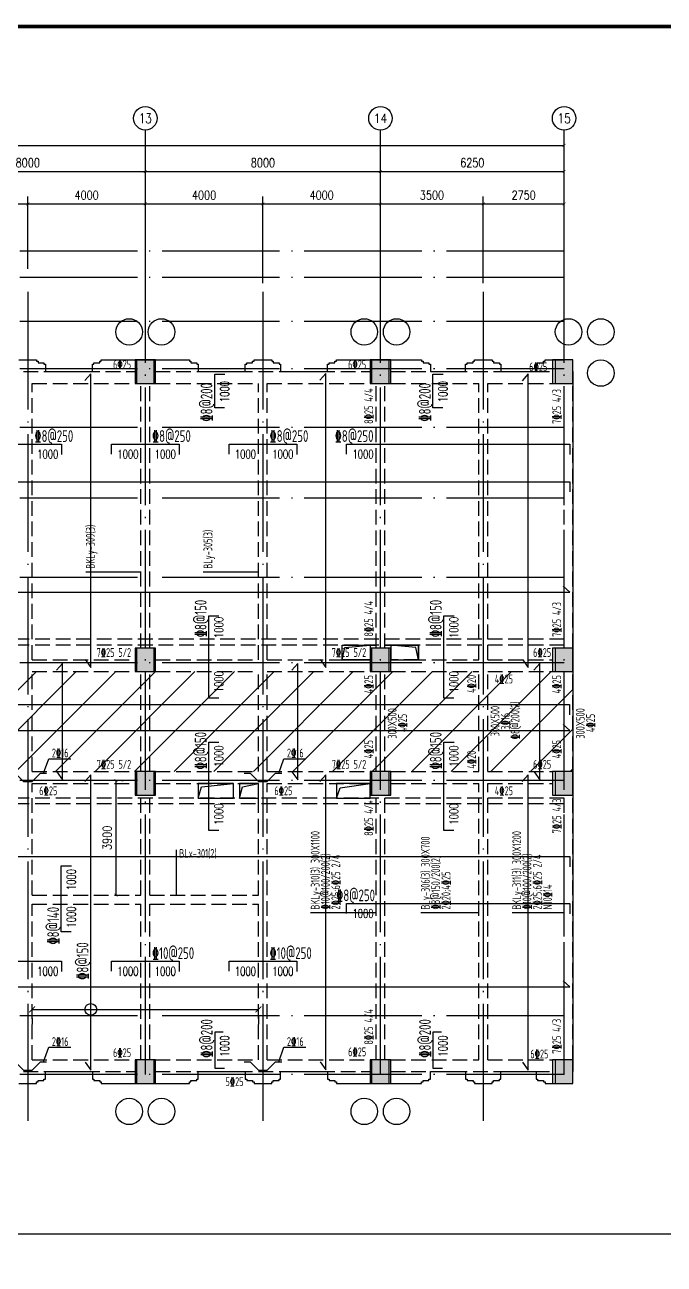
# Model space of a CAD drawing. Header units: millimetres. Extents: x 2998490 to 15040601, y 444546 to 7822218.
# Drawn here: x 14433503 to 14455263, y 7610886 to 7653024 of the extents above; entities that cross this region are included whole.
import ezdxf
from ezdxf.enums import TextEntityAlignment as Align

# ---------------------------------------------------------------- set-up
doc = ezdxf.new("R2010")
doc.units = ezdxf.units.MM
doc.header["$LTSCALE"] = 2000
doc.linetypes.add('DASH', pattern=[0.35, 0.25, -0.1])
doc.linetypes.add('DOTE', pattern=[2.42, 2, -0.2, 0.02, -0.2])
for name, color, linetype in [('3-AXIS', 3, 'Continuous'), ('3-AXIS_TEXT', 7, 'Continuous'), ('3-ban', 84, 'Continuous'), ('3-ban-hatch', 9, 'Continuous'), ('3-ban-rein', 1, 'Continuous'), ('3-ban-TEXT', 7, 'Continuous'), ('3-column-DOWN', 232, 'Continuous'), ('3-COLUMN-UP', 2, 'Continuous'), ('3-dote', 43, 'DOTE'), ('3-HATCH', 8, 'Continuous'), ('3-liang-rein-X', 54, 'Continuous'), ('3-liang-rein-Y', 130, 'Continuous'), ('3-liang-R截面-X', 50, 'Continuous'), ('3-liang-R截面-Y', 70, 'Continuous'), ('3-liang-s-1', 44, 'Continuous'), ('3-liang-xu', 120, 'DASH'), ('3-装饰线脚', 7, 'Continuous'), ('AXIS', 3, 'Continuous'), ('AXIS_TEXT', 7, 'Continuous'), ('图框', 7, 'Continuous')]:
    doc.layers.add(name, color=color, linetype=linetype)
doc.layers.add('3-零部件', color=73, linetype='Continuous', lineweight=5)
doc.styles.add('_TCH_AXIS', font='COMPLEX', dxfattribs={"bigfont": 'GBCBIG'})
doc.styles.add('COMPLEX', font='COMPLEX')
doc.styles.add('DIM_FONT', font='SIMPLEX', dxfattribs={"width": 0.8, "bigfont": 'HZTXT'})
doc.styles.add('TJ1', font='tj-romans1.shx', dxfattribs={"width": 0.8, "bigfont": 'tj-hztxt1.shx'})
doc.styles.add('TSSD_Rein', font='Tssdeng.shx', dxfattribs={"width": 0.7, "bigfont": 'hztxt.shx'})
doc.dimstyles.new('DIMN100', dxfattribs={"dimtxt": 300, "dimasz": 100, "dimexe": 250, "dimexo": 300, "dimgap": 150, "dimtad": 1, "dimdec": 0, "dimzin": 0, "dimdsep": 46, "dimtxsty": 'DIM_FONT', "dimblk": 'ARCHTICK', "dimcen": 0.09, "dimclrt": 7, "dimazin": 2, "dimtfac": 1, "dimtdec": 0, "dimtix": 1, "dimtmove": 2, "dimatfit": 3, "dimldrblk": 'ARCHTICK', "dimfxl": 0, "dimtolj": 1, "dimtzin": 0, "dimarcsym": 0})

# ---------------------------------------------------------------- blocks, each defined once
blk = doc.blocks.new('TJAD_TK_A0')
at = {"layer": '图框', "const_width": 1.2}
blk.add_lwpolyline([(2152, -431.7), (2152, 389.3), (998, 389.3), (998, -431.7)], close=True, dxfattribs=at)
blk = doc.blocks.new('_ArchTick')
at = {"color": 0, "linetype": 'ByBlock', "const_width": 0.15}
blk.add_lwpolyline([(-0.5, -0.5), (0.5, 0.5)], dxfattribs=at)
blk = doc.blocks.new('*D86')
at = {"layer": 'AXIS', "color": 0, "lineweight": -2}
for p, q in [((14429606, 7646992), (14429606, 7648285)), ((14429606, 7648035), (14437606, 7648035)), ((14437606, 7646992), (14437606, 7648285))]:
    blk.add_line(p, q, dxfattribs=at)
at = {"layer": 'Defpoints', "color": 0}
for p in [(14437606, 7648035), (14429606, 7646692), (14437606, 7646692)]:
    blk.add_point(p, dxfattribs=at)
at = {"layer": 'AXIS', "color": 0, "lineweight": -2, "xscale": 100, "yscale": 100, "zscale": 100, "rotation": 180}
blk.add_blockref('_ArchTick', (14429606, 7648035), dxfattribs=at)
at = {"layer": 'AXIS', "color": 0, "lineweight": -2, "xscale": 100, "yscale": 100, "zscale": 100}
blk.add_blockref('_ArchTick', (14437606, 7648035), dxfattribs=at)
at = {"layer": 'AXIS', "color": 7, "insert": (14433606, 7648335), "char_height": 300, "attachment_point": 5, "style": 'DIM_FONT'}
blk.add_mtext('\\A1;8000', dxfattribs=at)
blk = doc.blocks.new('*D87')
at = {"layer": 'AXIS', "color": 0, "lineweight": -2}
for p, q in [((14437606, 7646992), (14437606, 7648285)), ((14437606, 7648035), (14445606, 7648035)), ((14445606, 7646992), (14445606, 7648285))]:
    blk.add_line(p, q, dxfattribs=at)
at = {"layer": 'Defpoints', "color": 0}
for p in [(14445606, 7648035), (14437606, 7646692), (14445606, 7646692)]:
    blk.add_point(p, dxfattribs=at)
at = {"layer": 'AXIS', "color": 0, "lineweight": -2, "xscale": 100, "yscale": 100, "zscale": 100, "rotation": 180}
blk.add_blockref('_ArchTick', (14437606, 7648035), dxfattribs=at)
at = {"layer": 'AXIS', "color": 0, "lineweight": -2, "xscale": 100, "yscale": 100, "zscale": 100}
blk.add_blockref('_ArchTick', (14445606, 7648035), dxfattribs=at)
at = {"layer": 'AXIS', "color": 7, "insert": (14441606, 7648335), "char_height": 300, "attachment_point": 5, "style": 'DIM_FONT'}
blk.add_mtext('\\A1;8000', dxfattribs=at)
blk = doc.blocks.new('*D88')
at = {"layer": 'AXIS', "color": 0, "lineweight": -2}
for p, q in [((14445606, 7646992), (14445606, 7648285)), ((14445606, 7648035), (14451856, 7648035)), ((14451856, 7646992), (14451856, 7648285))]:
    blk.add_line(p, q, dxfattribs=at)
at = {"layer": 'Defpoints', "color": 0}
for p in [(14451856, 7648035), (14445606, 7646692), (14451856, 7646692)]:
    blk.add_point(p, dxfattribs=at)
at = {"layer": 'AXIS', "color": 0, "lineweight": -2, "xscale": 100, "yscale": 100, "zscale": 100, "rotation": 180}
blk.add_blockref('_ArchTick', (14445606, 7648035), dxfattribs=at)
at = {"layer": 'AXIS', "color": 0, "lineweight": -2, "xscale": 100, "yscale": 100, "zscale": 100}
blk.add_blockref('_ArchTick', (14451856, 7648035), dxfattribs=at)
at = {"layer": 'AXIS', "color": 7, "insert": (14448731, 7648335), "char_height": 300, "attachment_point": 5, "style": 'DIM_FONT'}
blk.add_mtext('\\A1;6250', dxfattribs=at)
blk = doc.blocks.new('*D89')
at = {"layer": 'AXIS', "color": 0, "lineweight": -2}
for p, q in [((14375606, 7646992), (14375606, 7649174)), ((14375606, 7648924), (14451856, 7648924)), ((14451856, 7646992), (14451856, 7649174))]:
    blk.add_line(p, q, dxfattribs=at)
at = {"layer": 'Defpoints', "color": 0}
for p in [(14451856, 7648924), (14375606, 7646692), (14451856, 7646692)]:
    blk.add_point(p, dxfattribs=at)
at = {"layer": 'AXIS', "color": 0, "lineweight": -2, "xscale": 100, "yscale": 100, "zscale": 100, "rotation": 180}
blk.add_blockref('_ArchTick', (14375606, 7648924), dxfattribs=at)
at = {"layer": 'AXIS', "color": 0, "lineweight": -2, "xscale": 100, "yscale": 100, "zscale": 100}
blk.add_blockref('_ArchTick', (14451856, 7648924), dxfattribs=at)
at = {"layer": 'AXIS', "color": 7, "insert": (14417563, 7649224), "char_height": 300, "attachment_point": 5, "style": 'DIM_FONT'}
blk.add_mtext('\\A1;76250', dxfattribs=at)
blk = doc.blocks.new('_AXISO')
blk.add_circle((0, 0), 0.5)
at = {"layer": '3-AXIS_TEXT', "style": 'COMPLEX', "width": 1.041667}
blk.add_attdef('A', text='', height=0.56, dxfattribs=at).set_placement((-0.25, -0.28), (0.25, -0.28), align=Align.FIT)
blk = doc.blocks.new('*D834')
at = {"layer": '3-ban', "color": 0, "lineweight": -2}
for p, q in [((14433755, 7619548), (14441455, 7619548)), ((14441455, 7619315), (14441455, 7619048)), ((14433755, 7619248), (14433755, 7619048))]:
    blk.add_line(p, q, dxfattribs=at)
at = {"layer": 'Defpoints', "color": 0}
for p in [(14433755, 7619848), (14441455, 7619915), (14441455, 7619548)]:
    blk.add_point(p, dxfattribs=at)
at = {"layer": '3-ban', "color": 0, "lineweight": -2, "xscale": 200, "yscale": 200, "zscale": 200, "rotation": 180}
blk.add_blockref('_ArchTick', (14433755, 7619548), dxfattribs=at)
at = {"layer": '3-ban', "color": 0, "lineweight": -2, "xscale": 200, "yscale": 200, "zscale": 200}
blk.add_blockref('_ArchTick', (14441455, 7619548), dxfattribs=at)
blk = doc.blocks.new('*D1262')
at = {"layer": '3-零部件', "color": 0, "lineweight": -2}
for p, q in [((14429606, 7644732), (14429606, 7647184)), ((14433606, 7644732), (14433606, 7647184)), ((14429606, 7646934), (14433606, 7646934))]:
    blk.add_line(p, q, dxfattribs=at)
at = {"layer": 'Defpoints', "color": 0}
for p in [(14433606, 7646934), (14429606, 7644432), (14433606, 7644432)]:
    blk.add_point(p, dxfattribs=at)
at = {"layer": '3-零部件', "color": 0, "lineweight": -2, "xscale": 100, "yscale": 100, "zscale": 100, "rotation": 180}
blk.add_blockref('_ArchTick', (14429606, 7646934), dxfattribs=at)
at = {"layer": '3-零部件', "color": 0, "lineweight": -2, "xscale": 100, "yscale": 100, "zscale": 100}
blk.add_blockref('_ArchTick', (14433606, 7646934), dxfattribs=at)
at = {"layer": '3-零部件', "color": 7, "insert": (14431606, 7647234), "char_height": 300, "attachment_point": 5, "style": 'DIM_FONT'}
blk.add_mtext('\\A1;4000', dxfattribs=at)
blk = doc.blocks.new('*D1263')
at = {"layer": '3-零部件', "color": 0, "lineweight": -2}
for p, q in [((14433606, 7644732), (14433606, 7647184)), ((14437606, 7644732), (14437606, 7647184)), ((14433606, 7646934), (14437606, 7646934))]:
    blk.add_line(p, q, dxfattribs=at)
at = {"layer": 'Defpoints', "color": 0}
for p in [(14437606, 7646934), (14433606, 7644432), (14437606, 7644432)]:
    blk.add_point(p, dxfattribs=at)
at = {"layer": '3-零部件', "color": 0, "lineweight": -2, "xscale": 100, "yscale": 100, "zscale": 100, "rotation": 180}
blk.add_blockref('_ArchTick', (14433606, 7646934), dxfattribs=at)
at = {"layer": '3-零部件', "color": 0, "lineweight": -2, "xscale": 100, "yscale": 100, "zscale": 100}
blk.add_blockref('_ArchTick', (14437606, 7646934), dxfattribs=at)
at = {"layer": '3-零部件', "color": 7, "insert": (14435606, 7647234), "char_height": 300, "attachment_point": 5, "style": 'DIM_FONT'}
blk.add_mtext('\\A1;4000', dxfattribs=at)
blk = doc.blocks.new('*D1264')
at = {"layer": '3-零部件', "color": 0, "lineweight": -2}
for p, q in [((14437606, 7644732), (14437606, 7647184)), ((14441606, 7644240), (14441606, 7647184)), ((14437606, 7646934), (14441606, 7646934))]:
    blk.add_line(p, q, dxfattribs=at)
at = {"layer": 'Defpoints', "color": 0}
for p in [(14441606, 7646934), (14437606, 7644432), (14441606, 7643940)]:
    blk.add_point(p, dxfattribs=at)
at = {"layer": '3-零部件', "color": 0, "lineweight": -2, "xscale": 100, "yscale": 100, "zscale": 100, "rotation": 180}
blk.add_blockref('_ArchTick', (14437606, 7646934), dxfattribs=at)
at = {"layer": '3-零部件', "color": 0, "lineweight": -2, "xscale": 100, "yscale": 100, "zscale": 100}
blk.add_blockref('_ArchTick', (14441606, 7646934), dxfattribs=at)
at = {"layer": '3-零部件', "color": 7, "insert": (14439606, 7647234), "char_height": 300, "attachment_point": 5, "style": 'DIM_FONT'}
blk.add_mtext('\\A1;4000', dxfattribs=at)
blk = doc.blocks.new('*D1265')
at = {"layer": '3-零部件', "color": 0, "lineweight": -2}
for p, q in [((14441606, 7644240), (14441606, 7647184)), ((14445606, 7644732), (14445606, 7647184)), ((14441606, 7646934), (14445606, 7646934))]:
    blk.add_line(p, q, dxfattribs=at)
at = {"layer": 'Defpoints', "color": 0}
for p in [(14445606, 7646934), (14445606, 7644432), (14441606, 7643940)]:
    blk.add_point(p, dxfattribs=at)
at = {"layer": '3-零部件', "color": 0, "lineweight": -2, "xscale": 100, "yscale": 100, "zscale": 100, "rotation": 180}
blk.add_blockref('_ArchTick', (14441606, 7646934), dxfattribs=at)
at = {"layer": '3-零部件', "color": 0, "lineweight": -2, "xscale": 100, "yscale": 100, "zscale": 100}
blk.add_blockref('_ArchTick', (14445606, 7646934), dxfattribs=at)
at = {"layer": '3-零部件', "color": 7, "insert": (14443606, 7647234), "char_height": 300, "attachment_point": 5, "style": 'DIM_FONT'}
blk.add_mtext('\\A1;4000', dxfattribs=at)
blk = doc.blocks.new('*D1266')
at = {"layer": '3-零部件', "color": 0, "lineweight": -2}
for p, q in [((14445606, 7644732), (14445606, 7647184)), ((14449106, 7644240), (14449106, 7647184)), ((14445606, 7646934), (14449106, 7646934))]:
    blk.add_line(p, q, dxfattribs=at)
at = {"layer": 'Defpoints', "color": 0}
for p in [(14449106, 7646934), (14445606, 7644432), (14449106, 7643940)]:
    blk.add_point(p, dxfattribs=at)
at = {"layer": '3-零部件', "color": 0, "lineweight": -2, "xscale": 100, "yscale": 100, "zscale": 100, "rotation": 180}
blk.add_blockref('_ArchTick', (14445606, 7646934), dxfattribs=at)
at = {"layer": '3-零部件', "color": 0, "lineweight": -2, "xscale": 100, "yscale": 100, "zscale": 100}
blk.add_blockref('_ArchTick', (14449106, 7646934), dxfattribs=at)
at = {"layer": '3-零部件', "color": 7, "insert": (14447356, 7647234), "char_height": 300, "attachment_point": 5, "style": 'DIM_FONT'}
blk.add_mtext('\\A1;3500', dxfattribs=at)
blk = doc.blocks.new('*D1267')
at = {"layer": '3-零部件', "color": 0, "lineweight": -2}
for p, q in [((14449106, 7644240), (14449106, 7647184)), ((14451856, 7644732), (14451856, 7647184)), ((14449106, 7646934), (14451856, 7646934))]:
    blk.add_line(p, q, dxfattribs=at)
at = {"layer": 'Defpoints', "color": 0}
for p in [(14451856, 7646934), (14451856, 7644432), (14449106, 7643940)]:
    blk.add_point(p, dxfattribs=at)
at = {"layer": '3-零部件', "color": 0, "lineweight": -2, "xscale": 100, "yscale": 100, "zscale": 100, "rotation": 180}
blk.add_blockref('_ArchTick', (14449106, 7646934), dxfattribs=at)
at = {"layer": '3-零部件', "color": 0, "lineweight": -2, "xscale": 100, "yscale": 100, "zscale": 100}
blk.add_blockref('_ArchTick', (14451856, 7646934), dxfattribs=at)
at = {"layer": '3-零部件', "color": 7, "insert": (14450481, 7647234), "char_height": 300, "attachment_point": 5, "style": 'DIM_FONT'}
blk.add_mtext('\\A1;2750', dxfattribs=at)
blk = doc.blocks.new('*D1752')
at = {"layer": '3-ban', "color": 0, "lineweight": -2}
for p, q in [((14436606, 7627332), (14436606, 7623432)), ((14436805, 7627332), (14436856, 7627332)), ((14436805, 7623432), (14436856, 7623432))]:
    blk.add_line(p, q, dxfattribs=at)
at = {"layer": 'Defpoints', "color": 0}
for p in [(14436505, 7627332), (14436505, 7623432), (14436606, 7623432)]:
    blk.add_point(p, dxfattribs=at)
at = {"layer": '3-ban', "color": 0, "lineweight": -2, "xscale": 100, "yscale": 100, "zscale": 100}
for p, rotation in [((14436606, 7627332), 90), ((14436606, 7623432), 270)]:
    blk.add_blockref('_ArchTick', p, dxfattribs=dict(at, rotation=rotation))
at = {"layer": '3-ban', "color": 7, "insert": (14436306, 7625382), "char_height": 300, "attachment_point": 5, "rotation": 90, "style": 'DIM_FONT'}
blk.add_mtext('\\A1;3900', dxfattribs=at)

msp = doc.modelspace()

# ---------------------------------------------------------------- hatches: boundary and pattern name
at = {"layer": '3-ban-hatch'}
h = msp.add_hatch(dxfattribs=at)
h.set_pattern_fill('ANSI31', color=8, scale=300, style=0)
h.set_pattern_definition([(45, (-3453.4, -44193.7), (-673.51921, 673.51921), [])])
h.paths.add_polyline_path([(14379305.5, 7627632.3), (14379305.5, 7634032.3), (14378716.6, 7634032.3), (14378211.8, 7634336.8), (14375608.4, 7636939.6), (14375379.3, 7637493.7), (14375379.3, 7641172.6), (14375609.6, 7641726.2), (14378211.6, 7644328.2), (14378765.7, 7644557.3), (14382445.1, 7644557.3), (14382999.1, 7644328), (14385600.8, 7641726.4), (14385830.5, 7641172.6), (14385830.5, 7639632.3), (14389305.5, 7639632.3), (14389305.5, 7634032.3), (14387305.5, 7634032.3), (14387305.5, 7631334.3), (14389305.5, 7631332.3), (14389305.5, 7631032.3), (14452155.5, 7631032.3), (14452155.5, 7627632.3)])
at = {"layer": '3-HATCH'}
for points in [[(14437305.5, 7640832.3), (14437905.5, 7640832.3), (14437905.5, 7641632.3), (14437305.5, 7641632.3)], [(14445305.5, 7640832.3), (14445905.5, 7640832.3), (14445905.5, 7641632.3), (14445305.5, 7641632.3)], [(14451555.5, 7640832.3), (14452155.5, 7640832.3), (14452155.5, 7641632.3), (14451555.5, 7641632.3)], [(14437305.5, 7631032.3), (14437905.5, 7631032.3), (14437905.5, 7631832.3), (14437305.5, 7631832.3)], [(14445305.5, 7631032.3), (14445905.5, 7631032.3), (14445905.5, 7631832.3), (14445305.5, 7631832.3)], [(14451555.5, 7631032.3), (14452155.5, 7631032.3), (14452155.5, 7631832.3), (14451555.5, 7631832.3)], [(14437305.5, 7626832.3), (14437905.5, 7626832.3), (14437905.5, 7627632.3), (14437305.5, 7627632.3)], [(14445305.5, 7626832.3), (14445905.5, 7626832.3), (14445905.5, 7627632.3), (14445305.5, 7627632.3)], [(14451555.5, 7626832.3), (14452155.5, 7626832.3), (14452155.5, 7627632.3), (14451555.5, 7627632.3)], [(14437305.5, 7617032.3), (14437905.5, 7617032.3), (14437905.5, 7617832.3), (14437305.5, 7617832.3)], [(14445305.5, 7617032.3), (14445905.5, 7617032.3), (14445905.5, 7617832.3), (14445305.5, 7617832.3)], [(14451555.5, 7617032.3), (14452155.5, 7617032.3), (14452155.5, 7617832.3), (14451555.5, 7617832.3)]]:
    msp.add_hatch(color=256, dxfattribs=at).paths.add_polyline_path(points)

# ---------------------------------------------------------------- linework, layer by layer
at = {"layer": '3-AXIS', "color": 15, "linetype": 'DOTE'}
for p, q in [((14437605.6, 7617332.3), (14437605.6, 7646612.4)), ((14445605.6, 7617332.3), (14445605.6, 7646612.4)), ((14451855.6, 7617332.3), (14451855.6, 7646612.4)), ((14451855.6, 7645332.3), (14370566.4, 7645332.3)), ((14451855.6, 7644432.3), (14370566.4, 7644432.3)), ((14451855.6, 7642932.3), (14370566.4, 7642932.3)), ((14451855.6, 7641332.3), (14370566.4, 7641332.3)), ((14451855.6, 7639332.3), (14370566.4, 7639332.3)), ((14451855.6, 7636932.3), (14370566.4, 7636932.3)), ((14451855.6, 7634232.3), (14370566.4, 7634232.3)), ((14451855.6, 7631332.3), (14370566.4, 7631332.3)), ((14451855.6, 7627332.3), (14370566.4, 7627332.3)), ((14451855.6, 7619332.3), (14370566.4, 7619332.3)), ((14451855.6, 7617332.3), (14370566.4, 7617332.3))]:
    msp.add_line(p, q, dxfattribs=at)
at = {"layer": '3-ban'}
msp.add_circle((14435749.8, 7619547.9), 200, dxfattribs=at)
at = {"layer": '3-ban-rein'}
for points in [[(14435556.4, 7631448.4), (14435749.8, 7631174.7), (14435749.8, 7641160.7), (14435546.7, 7640931.4)], [(14440302.9, 7639997.6), (14439965, 7639997.6), (14439965, 7641147.6), (14440311, 7641147.6)], [(14443556.4, 7631448.4), (14443749.8, 7631174.7), (14443749.8, 7641168.9), (14443546.7, 7640939.5)], [(14447731.2, 7639997.6), (14447393.3, 7639997.6), (14447393.3, 7641147.6), (14447739.3, 7641147.6)], [(14450434.7, 7631448.4), (14450628.1, 7631174.7), (14450628.1, 7641152.7), (14450425, 7640923.4)], [(14432455.5, 7638426.6), (14432455.5, 7638764.5), (14434755.5, 7638764.5), (14434755.5, 7638418.5)], [(14436455.5, 7638426.6), (14436455.5, 7638764.5), (14438755.5, 7638764.5), (14438755.5, 7638418.5)], [(14440455.5, 7638426.6), (14440455.5, 7638764.5), (14442755.5, 7638764.5), (14442755.5, 7638418.5)], [(14444455.5, 7638426.6), (14444455.5, 7638764.5), (14452055.4, 7638764.5), (14452055.4, 7638418.5)], [(14389461.7, 7637151.1), (14389461.7, 7637489.1), (14452052.8, 7637489.1), (14452052.8, 7637143)], [(14389667.5, 7633924.1), (14389393.8, 7633730.7), (14452054.9, 7633730.7), (14451825.6, 7633933.8)], [(14440103, 7630132.3), (14439765.1, 7630132.3), (14439765.1, 7632929.9), (14440111.1, 7632929.9)], [(14448103, 7630132.3), (14447765.1, 7630132.3), (14447765.1, 7632929.9), (14448111.1, 7632929.9)], [(14434595.8, 7627628.1), (14434789.3, 7627354.4), (14434789.3, 7631311.7), (14434586.2, 7631082.3)], [(14442595.8, 7627628.1), (14442789.3, 7627354.4), (14442789.3, 7631311.7), (14442586.2, 7631082.3)], [(14450833.2, 7627628.1), (14451026.6, 7627354.4), (14451026.6, 7631311.7), (14450823.6, 7631082.3)], [(14379461.7, 7629571.6), (14379461.7, 7629909.5), (14452038.7, 7629909.5), (14452038.7, 7629563.5)], [(14379667.5, 7629229.8), (14379393.8, 7629036.4), (14452054.9, 7629036.4), (14451825.6, 7629239.5)], [(14440103, 7625632.3), (14439765.1, 7625632.3), (14439765.1, 7628632.3), (14440111.1, 7628632.3)], [(14448103, 7625632.3), (14447765.1, 7625632.3), (14447765.1, 7628632.3), (14448111.1, 7628632.3)], [(14435556.4, 7617760.2), (14435749.8, 7617486.6), (14435749.8, 7627522.6), (14435546.7, 7627293.2)], [(14443556.4, 7617768.8), (14443749.8, 7617495.1), (14443749.8, 7627522.6), (14443546.7, 7627293.2)], [(14450434.7, 7617758.2), (14450628.1, 7617484.5), (14450628.1, 7627522.6), (14450425, 7627293.2)], [(14389461.7, 7624407.8), (14389461.7, 7624745.7), (14452052.8, 7624745.7), (14452052.8, 7624399.7)], [(14435084, 7622182.3), (14434746.1, 7622182.3), (14434746.1, 7624432.3), (14435092.1, 7624432.3)], [(14444455.5, 7622811.6), (14444455.5, 7623149.6), (14452052.8, 7623149.6), (14452052.8, 7622803.6)], [(14432455.5, 7620847.4), (14432455.5, 7621185.4), (14434755.5, 7621185.4), (14434755.5, 7620839.4)], [(14436455.5, 7620847.4), (14436455.5, 7621185.4), (14438755.5, 7621185.4), (14438755.5, 7620839.4)], [(14440455.5, 7620847.4), (14440455.5, 7621185.4), (14442755.5, 7621185.4), (14442755.5, 7620839.4)], [(14389667.5, 7620511.1), (14389393.8, 7620317.7), (14452054.9, 7620317.7), (14451825.6, 7620520.8)], [(14440257.1, 7618774.7), (14439965, 7618774.7), (14439965, 7617548.6), (14440294.3, 7617548.6)], [(14447685.4, 7618774.7), (14447393.3, 7618774.7), (14447393.3, 7617548.6), (14447722.6, 7617548.6)]]:
    msp.add_lwpolyline(points, dxfattribs=at)
at = {"layer": '3-column-DOWN'}
for points in [[(14437255.5, 7640832.3), (14437955.5, 7640832.3), (14437955.5, 7641632.3), (14437255.5, 7641632.3)], [(14445255.5, 7640832.3), (14445955.5, 7640832.3), (14445955.5, 7641632.3), (14445255.5, 7641632.3)], [(14451455.5, 7640832.3), (14452155.5, 7640832.3), (14452155.5, 7641632.3), (14451455.5, 7641632.3)], [(14437255.5, 7631032.3), (14437955.5, 7631032.3), (14437955.5, 7631832.3), (14437255.5, 7631832.3)], [(14445255.5, 7631032.3), (14445955.5, 7631032.3), (14445955.5, 7631832.3), (14445255.5, 7631832.3)], [(14451455.5, 7631032.3), (14452155.5, 7631032.3), (14452155.5, 7631832.3), (14451455.5, 7631832.3)], [(14437255.5, 7626832.3), (14437955.5, 7626832.3), (14437955.5, 7627632.3), (14437255.5, 7627632.3)], [(14445255.5, 7626832.3), (14445955.5, 7626832.3), (14445955.5, 7627632.3), (14445255.5, 7627632.3)], [(14451455.5, 7626832.3), (14452155.5, 7626832.3), (14452155.5, 7627632.3), (14451455.5, 7627632.3)], [(14437255.5, 7617032.3), (14437955.5, 7617032.3), (14437955.5, 7617832.3), (14437255.5, 7617832.3)], [(14445255.5, 7617032.3), (14445955.5, 7617032.3), (14445955.5, 7617832.3), (14445255.5, 7617832.3)], [(14451455.5, 7617032.3), (14452155.5, 7617032.3), (14452155.5, 7617832.3), (14451455.5, 7617832.3)]]:
    msp.add_lwpolyline(points, close=True, dxfattribs=at)
at = {"layer": '3-COLUMN-UP'}
for points in [[(14437305.5, 7640832.3), (14437905.5, 7640832.3), (14437905.5, 7641632.3), (14437305.5, 7641632.3)], [(14445305.5, 7640832.3), (14445905.5, 7640832.3), (14445905.5, 7641632.3), (14445305.5, 7641632.3)], [(14451555.5, 7640832.3), (14452155.5, 7640832.3), (14452155.5, 7641632.3), (14451555.5, 7641632.3)], [(14437305.5, 7631032.3), (14437905.5, 7631032.3), (14437905.5, 7631832.3), (14437305.5, 7631832.3)], [(14445305.5, 7631032.3), (14445905.5, 7631032.3), (14445905.5, 7631832.3), (14445305.5, 7631832.3)], [(14451555.5, 7631032.3), (14452155.5, 7631032.3), (14452155.5, 7631832.3), (14451555.5, 7631832.3)], [(14437305.5, 7626832.3), (14437905.5, 7626832.3), (14437905.5, 7627632.3), (14437305.5, 7627632.3)], [(14445305.5, 7626832.3), (14445905.5, 7626832.3), (14445905.5, 7627632.3), (14445305.5, 7627632.3)], [(14451555.5, 7626832.3), (14452155.5, 7626832.3), (14452155.5, 7627632.3), (14451555.5, 7627632.3)], [(14437305.5, 7617032.3), (14437905.5, 7617032.3), (14437905.5, 7617832.3), (14437305.5, 7617832.3)], [(14445305.5, 7617032.3), (14445905.5, 7617032.3), (14445905.5, 7617832.3), (14445305.5, 7617832.3)], [(14451555.5, 7617032.3), (14452155.5, 7617032.3), (14452155.5, 7617832.3), (14451555.5, 7617832.3)]]:
    msp.add_lwpolyline(points, close=True, dxfattribs=at)
at = {"layer": '3-dote'}
for p, q in [((14433605.6, 7643940.2), (14433605.6, 7615758.6)), ((14441605.6, 7643940.2), (14441605.6, 7615758.6)), ((14449105.6, 7643940.2), (14449105.6, 7615758.6))]:
    msp.add_line(p, q, dxfattribs=at)
at = {"layer": '3-liang-rein-X'}
for p, q in [((14434143.2, 7627581.3), (14434320.5, 7628073.1)), ((14434320.5, 7628073.1), (14435065.6, 7628073.1)), ((14442143.2, 7627581.3), (14442320.5, 7628073.1)), ((14442320.5, 7628073.1), (14443065.6, 7628073.1)), ((14434143.2, 7617768.2), (14434320.5, 7618260)), ((14434320.5, 7618260), (14435065.6, 7618260)), ((14442143.2, 7617768.2), (14442320.5, 7618260)), ((14442320.5, 7618260), (14443065.6, 7618260))]:
    msp.add_line(p, q, dxfattribs=at)
at = {"layer": '3-liang-rein-X', "color": 1}
for points in [[(14432963.5, 7627582.1), (14433173.4, 7627582.1), (14433456.2, 7627299.3), (14433756.2, 7627299.3), (14434038.2, 7627581.3), (14434248.1, 7627581.3)], [(14440963.5, 7627582.1), (14441173.4, 7627582.1), (14441456.2, 7627299.3), (14441756.2, 7627299.3), (14442038.2, 7627581.3), (14442248.1, 7627581.3)], [(14432963.5, 7617769), (14433173.4, 7617769), (14433456.2, 7617486.2), (14433756.2, 7617486.2), (14434038.2, 7617768.2), (14434248.1, 7617768.2)], [(14440963.5, 7617769), (14441173.4, 7617769), (14441456.2, 7617486.2), (14441756.2, 7617486.2), (14442038.2, 7617768.2), (14442248.1, 7617768.2)]]:
    msp.add_lwpolyline(points, dxfattribs=at)
at = {"layer": '3-liang-R截面-X'}
msp.add_line((14438649.4, 7624970.7), (14438649.4, 7623432.3), dxfattribs=at)
at = {"layer": '3-liang-R截面-Y'}
for p, q in [((14435575.7, 7634424.4), (14437455.6, 7634424.4)), ((14439575.7, 7634424.4), (14441455.6, 7634424.4)), ((14443225.7, 7622838.4), (14445455.6, 7622838.4)), ((14446975.2, 7622838.4), (14448955.6, 7622838.4)), ((14450082.6, 7622838.4), (14451855.6, 7622838.4))]:
    msp.add_line(p, q, dxfattribs=at)
at = {"layer": '3-liang-s-1'}
for points in [[(14433305.6, 7641632.3), (14433905.6, 7641632.3), (14433905.6, 7641582.3), (14433955.6, 7641582.3), (14433955.6, 7641532.3), (14434155.6, 7641532.3), (14434155.6, 7641482.3), (14434205.6, 7641482.3), (14434205.6, 7641232.3), (14435805.6, 7641232.3), (14435805.6, 7641482.3), (14435855.6, 7641482.3), (14435855.6, 7641532.3), (14436055.6, 7641532.6), (14436055.6, 7641582.3), (14436105.6, 7641582.3), (14436105.6, 7641632.3), (14437605.6, 7641632.3)], [(14437605.6, 7641632.3), (14439105.6, 7641632.3), (14439105.6, 7641582.3), (14439155.6, 7641582.3), (14439155.6, 7641532.3), (14439355.6, 7641532.3), (14439355.6, 7641482.3), (14439405.6, 7641482.3), (14439405.6, 7641232.3), (14441005.6, 7641232.3), (14441005.6, 7641482.3), (14441055.6, 7641482.3), (14441055.6, 7641532.3), (14441255.6, 7641532.3), (14441255.6, 7641582.3), (14441305.6, 7641582.3), (14441305.6, 7641632.3), (14441905.6, 7641632.3), (14441905.6, 7641582.3), (14441955.6, 7641582.3), (14441955.6, 7641532.3), (14442155.6, 7641532.3), (14442155.6, 7641482.3), (14442205.6, 7641482.3), (14442205.6, 7641232.3), (14443805.6, 7641232.3), (14443805.6, 7641482.3), (14443855.6, 7641482.3), (14443855.6, 7641532.3), (14444055.6, 7641532.6), (14444055.6, 7641582.3), (14444105.6, 7641582.3), (14444105.6, 7641632.3), (14445605.6, 7641632.3)], [(14445605.6, 7641632.3), (14447005.6, 7641632.3), (14447005.6, 7641582.3), (14447055.6, 7641582.3), (14447055.6, 7641532.3), (14447255.6, 7641532.3), (14447255.6, 7641482.3), (14447305.6, 7641482.3), (14447305.6, 7641232.3), (14448505.6, 7641232.3), (14448505.6, 7641482.3), (14448555.6, 7641482.3), (14448555.6, 7641532.3), (14448755.6, 7641532.3), (14448755.6, 7641582.3), (14448805.6, 7641582.3), (14448805.6, 7641632.3), (14449405.6, 7641632.3), (14449405.6, 7641582.3), (14449455.6, 7641582.3), (14449455.6, 7641532.3), (14449655.6, 7641532.3), (14449655.6, 7641482.3), (14449705.6, 7641482.3), (14449705.6, 7641232.3), (14450905.6, 7641232.3), (14450905.6, 7641482.3), (14450955.6, 7641482.3), (14450955.6, 7641532.3), (14451155.6, 7641532.3), (14451155.6, 7641582.3), (14451205.6, 7641582.3), (14451205.6, 7641632.3), (14451855.6, 7641632.3)], [(14452155.5, 7641232.3), (14452155.5, 7617432.3)], [(14444305.6, 7631432.3), (14444397.5, 7631849.4), (14445255.5, 7631932.3)], [(14446905.6, 7631432.3), (14446813.6, 7631849.4), (14445955.6, 7631932.3)], [(14439405.6, 7626732.3), (14439520.9, 7627121.3), (14440605.6, 7627232.3)], [(14440805.6, 7626732.3), (14440914.8, 7627114.2), (14441455.6, 7627232.3)], [(14444105.6, 7626732.3), (14444236.7, 7627087.2), (14445255.5, 7627232.3)], [(14433305.6, 7617032.3), (14433905.6, 7617032.3), (14433905.6, 7617082.3), (14433955.6, 7617082.3), (14433955.6, 7617132.3), (14434155.6, 7617132.3), (14434155.6, 7617182.3), (14434205.6, 7617182.3), (14434205.6, 7617432.3), (14435805.6, 7617432.3), (14435805.6, 7617182.3), (14435855.6, 7617182.3), (14435855.6, 7617132.3), (14436055.6, 7617132), (14436055.6, 7617082.3), (14436105.6, 7617082.3), (14436105.6, 7617032.3), (14437605.6, 7617032.3)], [(14437605.6, 7617032.3), (14439105.6, 7617032.3), (14439105.6, 7617082.3), (14439155.6, 7617082.3), (14439155.6, 7617132.3), (14439355.6, 7617132.3), (14439355.6, 7617182.3), (14439405.6, 7617182.3), (14439405.6, 7617432.3), (14441005.6, 7617432.3), (14441005.6, 7617182.3), (14441055.6, 7617182.3), (14441055.6, 7617132.3), (14441255.6, 7617132.3), (14441255.6, 7617082.3), (14441305.6, 7617082.3), (14441305.6, 7617032.3), (14441905.6, 7617032.3), (14441905.6, 7617082.3), (14441955.6, 7617082.3), (14441955.6, 7617132.3), (14442155.6, 7617132.3), (14442155.6, 7617182.3), (14442205.6, 7617182.3), (14442205.6, 7617432.3), (14443805.6, 7617432.3), (14443805.6, 7617182.3), (14443855.6, 7617182.3), (14443855.6, 7617132.3), (14444055.6, 7617132), (14444055.6, 7617082.3), (14444105.6, 7617082.3), (14444105.6, 7617032.3), (14445605.6, 7617032.3)], [(14445605.6, 7617032.3), (14447005.6, 7617032.3), (14447005.6, 7617082.3), (14447055.6, 7617082.3), (14447055.6, 7617132.3), (14447255.6, 7617132.3), (14447255.6, 7617182.3), (14447305.6, 7617182.3), (14447305.6, 7617432.3), (14448505.6, 7617432.3), (14448505.6, 7617182.3), (14448555.6, 7617182.3), (14448555.6, 7617132.3), (14448755.6, 7617132.3), (14448755.6, 7617082.3), (14448805.6, 7617082.3), (14448805.6, 7617032.3), (14449405.6, 7617032.3), (14449405.6, 7617082.3), (14449455.6, 7617082.3), (14449455.6, 7617132.3), (14449655.6, 7617132.3), (14449655.6, 7617182.3), (14449705.6, 7617182.3), (14449705.6, 7617432.3), (14450905.6, 7617432.3), (14450905.6, 7617182.3), (14450955.6, 7617182.3), (14450955.6, 7617132.3), (14451155.6, 7617132.3), (14451155.6, 7617082.3), (14451205.6, 7617082.3), (14451205.6, 7617032.3), (14451855.6, 7617032.3)]]:
    msp.add_lwpolyline(points, dxfattribs=at)
for points in [[(14445255.5, 7631432.3), (14444305.6, 7631432.3), (14444305.6, 7631932.3), (14445255.5, 7631932.3)], [(14445955.6, 7631432.3), (14446905.6, 7631432.3), (14446905.6, 7631932.3), (14445955.6, 7631932.3)], [(14439405.6, 7626732.3), (14440605.6, 7626732.3), (14440605.6, 7627232.3), (14439405.6, 7627232.3)], [(14440805.6, 7626732.3), (14441455.6, 7626732.3), (14441455.6, 7627232.3), (14440805.6, 7627232.3)], [(14444105.6, 7626732.3), (14445255.5, 7626732.3), (14445255.5, 7627232.3), (14444105.6, 7627232.3)]]:
    msp.add_lwpolyline(points, close=True, dxfattribs=at)
at = {"layer": '3-liang-xu'}
for p, q in [((14429955.5, 7641232.3), (14437255.5, 7641232.3)), ((14437955.5, 7641232.3), (14445255.5, 7641232.3)), ((14445955.5, 7641232.3), (14451455.5, 7641232.3)), ((14433755.5, 7631432.3), (14433755.5, 7640832.3)), ((14433755.5, 7640832.3), (14437255.5, 7640832.3)), ((14437455.5, 7631832.3), (14437455.5, 7640832.3)), ((14437755.5, 7631832.3), (14437755.5, 7640832.3)), ((14437955.5, 7640832.3), (14441455.5, 7640832.3)), ((14441455.5, 7631432.3), (14441455.5, 7640832.3)), ((14441755.5, 7631432.3), (14441755.5, 7640832.3)), ((14441755.5, 7640832.3), (14445255.5, 7640832.3)), ((14445455.5, 7631832.3), (14445455.5, 7640832.3)), ((14445755.5, 7631832.3), (14445755.5, 7640832.3)), ((14445955.5, 7640832.3), (14448955.5, 7640832.3)), ((14448955.5, 7631432.3), (14448955.5, 7640832.3)), ((14449255.5, 7631432.3), (14449255.5, 7640832.3)), ((14449255.5, 7640832.3), (14451455.5, 7640832.3)), ((14451855.5, 7631832.3), (14451855.5, 7640832.3)), ((14452155.5, 7631832.3), (14452155.5, 7640832.3)), ((14451855.6, 7632132.3), (14389705.6, 7632132.3)), ((14451855.6, 7631932.3), (14389705.6, 7631932.3)), ((14444305.5, 7631432.3), (14444305.5, 7631932.3)), ((14444305.5, 7631932.3), (14445455.5, 7631932.3)), ((14444305.6, 7631432.3), (14444305.6, 7631932.3)), ((14444305.6, 7631932.3), (14445455.6, 7631932.3)), ((14446905.5, 7631932.3), (14445755.5, 7631932.3)), ((14445755.6, 7631932.3), (14446905.6, 7631932.3)), ((14446905.5, 7631432.3), (14446905.5, 7631932.3)), ((14446905.6, 7631932.3), (14446905.6, 7631432.3)), ((14433755.5, 7631432.3), (14437255.5, 7631432.3)), ((14437955.5, 7631432.3), (14441455.5, 7631432.3)), ((14441755.5, 7631432.3), (14445255.5, 7631432.3)), ((14444305.5, 7631432.3), (14445255.5, 7631432.3)), ((14444305.6, 7631432.3), (14445255.5, 7631432.3)), ((14445955.5, 7631432.3), (14448955.5, 7631432.3)), ((14446905.5, 7631432.3), (14445955.5, 7631432.3)), ((14446905.6, 7631432.3), (14445955.6, 7631432.3)), ((14449255.5, 7631432.3), (14451455.5, 7631432.3)), ((14433755.5, 7627632.3), (14433755.5, 7631032.3)), ((14433755.5, 7631032.3), (14437255.5, 7631032.3)), ((14437455.5, 7627632.3), (14437455.5, 7631032.3)), ((14437755.5, 7627632.3), (14437755.5, 7631032.3)), ((14437955.5, 7631032.3), (14441455.5, 7631032.3)), ((14441455.5, 7627632.3), (14441455.5, 7631032.3)), ((14441755.5, 7627632.3), (14441755.5, 7631032.3)), ((14441755.5, 7631032.3), (14445255.5, 7631032.3)), ((14445455.5, 7627632.3), (14445455.5, 7631032.3)), ((14445755.5, 7627632.3), (14445755.5, 7631032.3)), ((14445955.5, 7631032.3), (14448955.5, 7631032.3)), ((14448955.5, 7627632.3), (14448955.5, 7631032.3)), ((14449255.5, 7627632.3), (14449255.5, 7631032.3)), ((14449255.5, 7631032.3), (14451455.5, 7631032.3)), ((14451855.5, 7627632.3), (14451855.5, 7631032.3)), ((14452155.5, 7627632.3), (14452155.5, 7631032.3)), ((14433755.5, 7627632.3), (14437255.5, 7627632.3)), ((14437955.5, 7627632.3), (14441455.5, 7627632.3)), ((14441755.5, 7627632.3), (14445255.5, 7627632.3)), ((14445955.5, 7627632.3), (14448955.5, 7627632.3)), ((14449255.5, 7627632.3), (14451455.5, 7627632.3)), ((14433755.5, 7627232.3), (14437255.5, 7627232.3)), ((14433755.5, 7623432.3), (14433755.5, 7627232.3)), ((14437955.5, 7627232.3), (14441455.5, 7627232.3)), ((14441455.5, 7623432.3), (14441455.5, 7627232.3)), ((14441755.5, 7617832.3), (14441755.5, 7627232.3)), ((14441755.5, 7627232.3), (14445255.5, 7627232.3)), ((14445955.5, 7627232.3), (14448955.5, 7627232.3)), ((14448955.5, 7617832.3), (14448955.5, 7627232.3)), ((14449255.5, 7617832.3), (14449255.5, 7627232.3)), ((14449255.5, 7627232.3), (14451455.5, 7627232.3)), ((14451855.6, 7626732.3), (14389705.6, 7626732.3)), ((14451855.6, 7626532.3), (14389705.6, 7626532.3)), ((14437455.5, 7623432.3), (14437455.5, 7626832.3)), ((14437755.5, 7623432.3), (14437755.5, 7626832.3)), ((14445455.5, 7617832.3), (14445455.5, 7626832.3)), ((14445755.5, 7617832.3), (14445755.5, 7626832.3)), ((14451855.5, 7617832.3), (14451855.5, 7626832.3)), ((14452155.5, 7617832.3), (14452155.5, 7626832.3)), ((14433755.5, 7623432.3), (14437455.5, 7623432.3)), ((14433755.5, 7617832.3), (14433755.5, 7623132.3)), ((14433755.5, 7623132.3), (14437455.5, 7623132.3)), ((14437455.5, 7617832.3), (14437455.5, 7623132.3)), ((14437755.5, 7623432.3), (14441455.5, 7623432.3)), ((14437755.5, 7617832.3), (14437755.5, 7623132.3)), ((14437755.5, 7623132.3), (14441455.5, 7623132.3)), ((14441455.5, 7617832.3), (14441455.5, 7623132.3)), ((14433755.5, 7617832.3), (14437255.5, 7617832.3)), ((14437955.5, 7617832.3), (14441455.5, 7617832.3)), ((14441755.5, 7617832.3), (14445255.5, 7617832.3)), ((14445955.5, 7617832.3), (14448955.5, 7617832.3)), ((14449255.5, 7617832.3), (14451455.5, 7617832.3)), ((14429955.5, 7617432.3), (14437255.5, 7617432.3)), ((14437955.5, 7617432.3), (14445255.5, 7617432.3)), ((14445955.5, 7617432.3), (14451455.5, 7617432.3))]:
    msp.add_line(p, q, dxfattribs=at)
at = {"layer": '3-装饰线脚'}
for centre in [(14437055.6, 7642582.3), (14438155.6, 7642582.3), (14445055.6, 7642582.3), (14446155.6, 7642582.3), (14452005.6, 7642582.3), (14453105.6, 7642582.3), (14453105.6, 7641182.3), (14437055.6, 7616082.3), (14438155.6, 7616082.3), (14445055.6, 7616082.3), (14446155.6, 7616082.3)]:
    msp.add_circle(centre, 450, dxfattribs=at)
at = {"layer": 'AXIS'}
for p, q in [((14437605.6, 7646691.7), (14437605.6, 7649443.8)), ((14445605.6, 7646691.7), (14445605.6, 7649443.8)), ((14451855.6, 7646691.7), (14451855.6, 7649443.8))]:
    msp.add_line(p, q, dxfattribs=at)
at = {"layer": '图框'}
msp.add_line((14364028.6, 7611913.6), (14471428.6, 7611913.6), dxfattribs=at)

# ---------------------------------------------------------------- block references
at = {"layer": 'AXIS'}
ref = msp.add_blockref('_AXISO', (14437605.6, 7649843.8), dxfattribs=dict(at, xscale=800, yscale=800, zscale=800))
ref.add_attrib('A', '13', dxfattribs={"layer": 'AXIS_TEXT', "height": 328.45, "style": '_TCH_AXIS'}).set_placement((14437378.8, 7649679.6), (14437832.3, 7649679.6), align=Align.FIT)
ref = msp.add_blockref('_AXISO', (14445605.6, 7649843.8), dxfattribs=dict(at, xscale=800, yscale=800, zscale=800))
ref.add_attrib('A', '14', dxfattribs={"layer": 'AXIS_TEXT', "height": 314.07, "style": '_TCH_AXIS'}).set_placement((14445373.7, 7649686.8), (14445837.4, 7649686.8), align=Align.FIT)
ref = msp.add_blockref('_AXISO', (14451855.6, 7649843.8), dxfattribs=dict(at, xscale=800, yscale=800, zscale=800))
ref.add_attrib('A', '15', dxfattribs={"layer": 'AXIS_TEXT', "height": 328.45, "style": '_TCH_AXIS'}).set_placement((14451628.8, 7649679.6), (14452082.3, 7649679.6), align=Align.FIT)
at = {"layer": '图框', "xscale": 100, "yscale": 100, "zscale": 100}
msp.add_blockref('TJAD_TK_A0', (14264228.6, 7614033.9), dxfattribs=at)

# ---------------------------------------------------------------- texts
at = {"layer": '3-ban', "style": 'TSSD_Rein', "width": 0.7}
for s, rotation, p in [('%%1328@200', 89.99419, (14439887.9, 7639536.4, -5065)), ('%%1328@200', 89.99419, (14447316.2, 7639536.4, -5065)), ('%%1328@250', 359.99419, (14433834.1, 7638841.6, -5065)), ('%%1328@250', 359.99419, (14437834.1, 7638841.6, -5065)), ('%%1328@250', 359.99419, (14441834.1, 7638841.6, -5065)), ('%%1328@250', 359.99419, (14444051.3, 7638841.6, -5065)), ('%%1328@150', 89.99419, (14439688, 7632205.9, -5065)), ('%%1328@150', 89.99419, (14447688, 7632205.9, -5065)), ('%%1328@150', 89.99419, (14439688, 7627711, -5065)), ('%%1328@150', 89.99419, (14447688, 7627711, -5065)), ('%%1328@250', 359.99419, (14444101.7, 7623226.6, -5065)), ('%%1328@140', 89.99419, (14434669, 7621758.1, -5065)), ('%%1328@150', 89.99419, (14435668.8, 7620559.7, -5065)), ('%%13210@250', 359.99419, (14437834.1, 7621262.5, -5065)), ('%%13210@250', 359.99419, (14441834.1, 7621262.5, -5065)), ('%%1328@200', 90.00581, (14439892.8, 7617910.7, -5065)), ('%%1328@200', 90.00581, (14447321.1, 7617910.7, -5065))]:
    msp.add_text(s, height=400, rotation=rotation, dxfattribs=at).set_placement(p)
at = {"layer": '3-ban-TEXT', "style": 'TJ1', "width": 0.7}
for p in [(14440454.9, 7640194.5), (14447883.2, 7640194.5), (14440254.9, 7632174.9), (14448254.9, 7632174.9), (14440254.9, 7630329.2), (14448254.9, 7630329.2), (14440254.9, 7627802.2), (14448254.9, 7627802.2), (14440254.9, 7625829.2), (14448254.9, 7625829.2), (14435235.9, 7623602.2), (14435235.9, 7622329.2), (14440454.9, 7617944.5), (14447883.2, 7617944.5)]:
    msp.add_text('1000', height=300, rotation=90, dxfattribs=at).set_placement(p)
for p in [(14433925.4, 7638274.7), (14436652.4, 7638274.7), (14437925.4, 7638274.7), (14440652.4, 7638274.7), (14441925.4, 7638274.7), (14444652.4, 7638274.7), (14444652.4, 7622659.7), (14433925.4, 7620695.5), (14436652.4, 7620695.5), (14437925.4, 7620695.5), (14440652.4, 7620695.5), (14441925.4, 7620695.5)]:
    msp.add_text('1000', height=300, dxfattribs=at).set_placement(p)
at = {"layer": '3-liang-rein-X', "style": 'TSSD_Rein', "width": 0.7}
for s, p in [('6%%13225', (14436505.7, 7641327.7)), ('6%%13225', (14444505.7, 7641326)), ('6%%13225', (14450667.5, 7641243)), ('7%%13225 5/2', (14435946.1, 7631532.3)), ('7%%13225 5/2', (14443946.1, 7631532.3)), ('6%%13225', (14450800.1, 7631532.3)), ('4%%13225', (14449495.5, 7630632.3)), ('2%%13216', (14434424.7, 7628118.8)), ('2%%13216', (14442424.7, 7628118.8)), ('7%%13225 5/2', (14435949.2, 7627732.3)), ('7%%13225 5/2', (14443949.2, 7627732.3)), ('6%%13225', (14450800.1, 7627732.3)), ('6%%13225', (14433995.5, 7626832.3)), ('6%%13225', (14441995.5, 7626832.3)), ('4%%13225', (14449495.5, 7626832.3)), ('2%%13216', (14434424.7, 7618305.7)), ('2%%13216', (14442424.7, 7618305.7)), ('6%%13225', (14436505.7, 7617927.7)), ('6%%13225', (14444505.7, 7617955)), ('6%%13225', (14450705.7, 7617884.6)), ('5%%13225', (14440330.8, 7616941.1))]:
    msp.add_text(s, height=300, dxfattribs=at).set_placement(p)
at = {"layer": '3-liang-rein-Y', "style": 'TSSD_Rein', "width": 0.7}
for s, p in [('8%%13225 4/4', (14445354.5, 7639455)), ('7%%13225 4/3', (14451754.5, 7639455)), ('8%%13225 4/4', (14445354.5, 7632223.4)), ('7%%13225 4/3', (14451754.5, 7632214.5)), ('4%%13225', (14445354.5, 7630291.3)), ('4%%13220', (14448855.6, 7630308.3)), ('4%%13225', (14451754.5, 7630291.3)), ('%%1328@200(2)', (14450337.4, 7628730.4)), ('4%%13225', (14446505.6, 7628976.1)), ('3%%13216', (14450005.6, 7629055)), ('4%%13225', (14452905.6, 7628976.1)), ('4%%13225', (14445354.5, 7628085.2)), ('4%%13225', (14451754.5, 7628085.2)), ('4%%13220', (14448855.6, 7627732.8)), ('8%%13225 4/4', (14445355.6, 7625449.2)), ('7%%13225 4/3', (14451755.6, 7625534.7)), ('%%13210@100/200(2)', (14443885.3, 7622942.6)), ('2%%13225;6%%13225 2/4', (14444235.3, 7622942.6)), ('%%13210@100/200(2)', (14450742.2, 7622942.6)), ('2%%13225;6%%13225 2/4', (14451092.2, 7622942.6)), ('%%1328@150/200(2)', (14447634.8, 7622942.6)), ('2%%13220;4%%13225', (14447984.8, 7622942.6)), ('N10%%13214', (14451442.2, 7622942.6)), ('8%%13225 4/4', (14445354.5, 7618350.2)), ('7%%13225 4/3', (14451754.5, 7618044.3))]:
    msp.add_text(s, height=300, rotation=90, dxfattribs=at).set_placement(p)
at = {"layer": '3-liang-R截面-X', "style": 'TSSD_Rein', "width": 0.7}
msp.add_text('BLx-301(2)', height=300, dxfattribs=at).set_placement((14438757.4, 7624703))
at = {"layer": '3-liang-R截面-Y', "style": 'TSSD_Rein', "width": 0.7}
for s, p in [('BKLy-309(3)', (14435885.3, 7634528.6)), ('BLy-305(3)', (14439885.3, 7634528.6)), ('300X500', (14449655.6, 7628832.2)), ('300X500', (14446155.6, 7628753.4)), ('300X500', (14452555.6, 7628753.4)), ('BKLy-310(3) 300X1100', (14443535.3, 7622942.6)), ('BLy-306(3) 300X700', (14447284.8, 7622942.6)), ('BKLy-311(3) 300X1200', (14450392.2, 7622942.6))]:
    msp.add_text(s, height=300, rotation=90, dxfattribs=at).set_placement(p)

# ---------------------------------------------------------------- dimensions: what is measured, and where the dimension line sits
at = {"layer": '3-ban'}
dim = msp.add_linear_dim(base=(14436606.2, 7623432.3), p1=(14436505.3, 7627332.3), p2=(14436505.3, 7623432.3), angle=90, dimstyle='DIMN100', dxfattribs=at)
dim.commit()
dim.dimension.update_dxf_attribs({"geometry": '*D1752', "text_midpoint": (14436306.2, 7625382.3)})
dim = msp.add_linear_dim(base=(14441455.5, 7619547.9), p1=(14433755.5, 7619848.1), p2=(14441455.5, 7619914.7), text=' ', dimstyle='DIMN100', override={"dimscale": 2}, dxfattribs=at)
dim.commit()
dim.dimension.update_dxf_attribs({"geometry": '*D834', "text_midpoint": (14437605.5, 7619547.9)})
at = {"layer": '3-零部件'}
for base, p1, p2, picture, middle in [((14433605.6, 7646934.1), (14429605.6, 7644432.3), (14433605.6, 7644432.3), '*D1262', (14431605.6, 7647234.1)), ((14437605.6, 7646934.1), (14433605.6, 7644432.3), (14437605.6, 7644432.3), '*D1263', (14435605.6, 7647234.1)), ((14441605.6, 7646934.1), (14437605.6, 7644432.3), (14441605.6, 7643940.2), '*D1264', (14439605.6, 7647234.1)), ((14445605.6, 7646934.1), (14441605.6, 7643940.2), (14445605.6, 7644432.3), '*D1265', (14443605.6, 7647234.1)), ((14449105.6, 7646934.1), (14445605.6, 7644432.3), (14449105.6, 7643940.2), '*D1266', (14447355.6, 7647234.1)), ((14451855.6, 7646934.1), (14449105.6, 7643940.2), (14451855.6, 7644432.3), '*D1267', (14450480.6, 7647234.1))]:
    dim = msp.add_linear_dim(base=base, p1=p1, p2=p2, dimstyle='DIMN100', dxfattribs=at)
    dim.commit()
    dim.dimension.update_dxf_attribs({"geometry": picture, "text_midpoint": middle})
at = {"layer": 'AXIS'}
dim = msp.add_linear_dim(base=(14451855.6, 7648924.3), p1=(14375605.6, 7646691.7), p2=(14451855.6, 7646691.7), angle=360, dimstyle='DIMN100', dxfattribs=at)
dim.commit()
dim.dimension.update_dxf_attribs({"geometry": '*D89', "text_midpoint": (14417562.7, 7649224.3), "dimtype": 161})
for p1, p2, picture, middle in [((14429605.6, 7646691.7), (14437605.6, 7646691.7), '*D86', (14433605.6, 7648334.8)), ((14437605.6, 7646691.7), (14445605.6, 7646691.7), '*D87', (14441605.6, 7648334.8)), ((14445605.6, 7646691.7), (14451855.6, 7646691.7), '*D88', (14448730.6, 7648334.8))]:
    dim = msp.add_aligned_dim(p1=p1, p2=p2, distance=1343, dimstyle='DIMN100', dxfattribs=at)
    dim.commit()
    dim.dimension.update_dxf_attribs({"geometry": picture, "text_midpoint": middle})

doc.saveas('drawing.dxf')
